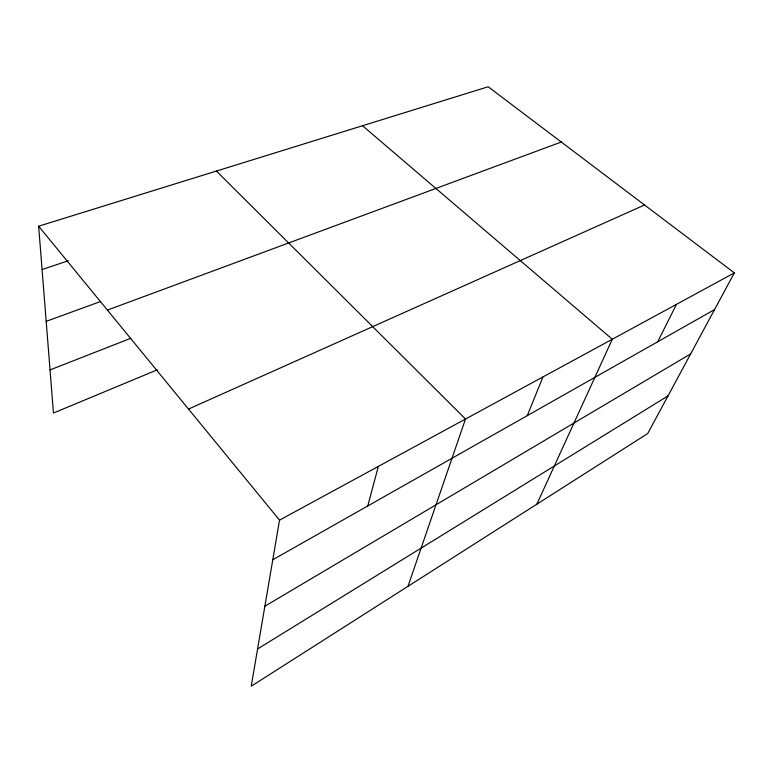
<?xml version="1.0" encoding="UTF-8"?>
<svg xmlns="http://www.w3.org/2000/svg" width="773" height="773" viewBox="0 0 773 773"><rect width="100%" height="100%" fill="white"/><g stroke="black" fill="none" stroke-linecap="round" stroke-linejoin="round"><path stroke-width="1.16" d="M38.65 226.199L279.536 520.132L251.225 686.24L647.726 433.518L734.35 272.888L488.178 86.76L38.65 226.199L53.453 413.043L157.373 369.784M367.764 505.967L378.335 466.419M407.97 586.33L465.501 419.034L216.401 171.055M527.263 415.652L542.984 376.915M536.868 504.18L612.293 339.241L362.527 125.728M657.688 341.792L676.462 304.359M257.573 648.972L668.027 395.882M264.859 606.225L690.675 353.879M272.782 559.758L714.561 309.577M279.536 520.132L734.35 272.888M188.506 409.062L644.537 204.99M50.032 369.919L130.84 338.274M107.399 310.089L561.275 142.029M46.187 321.326L100.384 301.596M42.08 269.526L68.275 260.762"/></g></svg>
